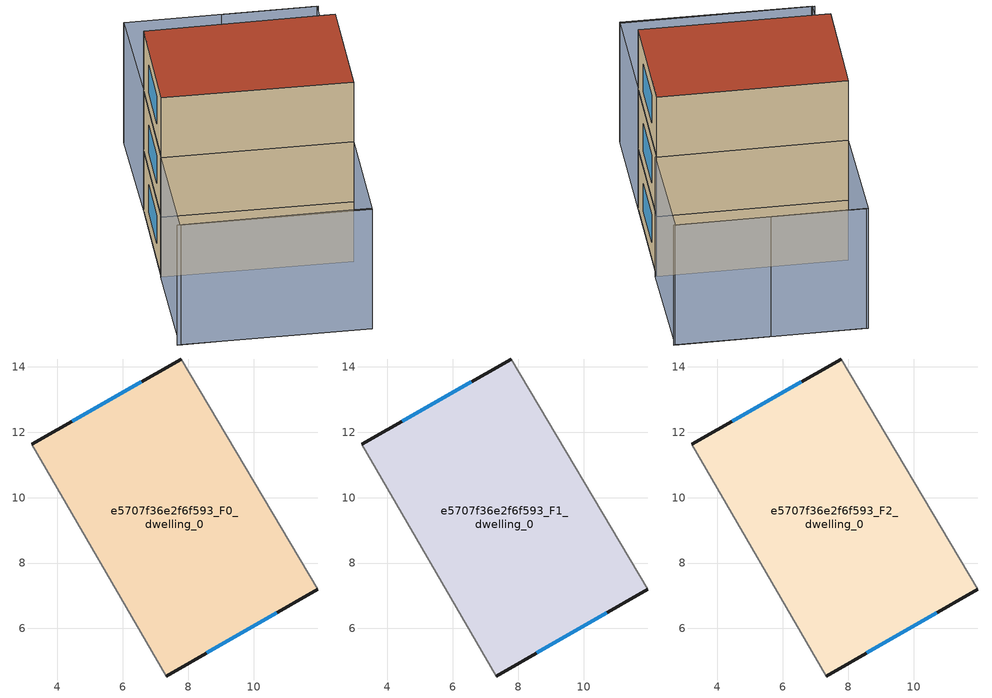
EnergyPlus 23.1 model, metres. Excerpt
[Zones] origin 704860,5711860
e5707f36e2f6f593_F0_dwelling_0
 floor ground (EU_floor_Construction): 7.79,14.24 11.96,7.19 7.32,4.54 3.21,11.64 z0
 wall outside (EU_wall_Construction): 7.79,14.24 3.21,11.64 / 7.32,4.54 11.96,7.19 z0:3
 wall adiabatic (EU_wall_Construction): 11.96,7.19 7.79,14.24 / 3.21,11.64 7.32,4.54 z0:3
 window (EU_Window_Construction): 6.56,13.54 4.45,12.34 / 8.57,5.26 10.71,6.48 z0.81:2.19
e5707f36e2f6f593_F1_dwelling_0
 floor to e5707f36e2f6f593_F0_dwelling_0 (EU_floor_Construction): 7.79,14.24 11.96,7.19 7.32,4.54 3.21,11.64 z3
 wall outside (EU_wall_Construction): 7.79,14.24 3.21,11.64 / 7.32,4.54 11.96,7.19 z3:6
 wall adiabatic (EU_wall_Construction): 11.96,7.19 7.79,14.24 / 3.21,11.64 7.32,4.54 z3:6
 window (EU_Window_Construction): 6.56,13.54 4.45,12.34 / 8.57,5.26 10.71,6.48 z3.81:5.19
e5707f36e2f6f593_F2_dwelling_0
 floor to e5707f36e2f6f593_F1_dwelling_0 (EU_floor_Construction): 7.79,14.24 11.96,7.19 7.32,4.54 3.21,11.64 z6
 wall outside (EU_wall_Construction): 7.79,14.24 3.21,11.64 / 7.32,4.54 11.96,7.19 z6:9
 wall adiabatic (EU_wall_Construction): 11.96,7.19 7.79,14.24 / 3.21,11.64 7.32,4.54 z6:9
 window (EU_Window_Construction): 6.56,13.54 4.45,12.34 / 8.57,5.26 10.71,6.48 z6.81:8.19
 roof outside (EU_roof_Construction): 11.96,7.19 7.79,14.24 3.21,11.64 7.32,4.54 z9
shading: -1.47,9.09 2.79,1.95 / 16.66,9.81 12.47,16.9 / 3.2,11.67 7.32,4.54 / 7.32,4.54 2.71,1.88 / 2.71,1.88 -1.41,9 / -1.41,9 3.2,11.67 / 12.43,16.98 16.63,9.86 / 16.63,9.86 11.99,7.13 / 11.99,7.13 7.79,14.24 / 7.79,14.24 12.43,16.98 z0:6
[Building]
EU S2 Campaign: North Axis=0; Terrain=City; Solar Distribution=FullExterior
[Site:Location]
London: Latitude=51.5; Longitude=-0.5; Time Zone=0; Elevation=25
[SizingPeriod:WeatherFileDays]
AnnualSizingPeriod: Begin Month=1; Begin Day of Month=1; End Month=12; End Day of Month=31; Day of Week for Start Day=Monday; Use Weather File Daylight Saving Period=No; Use Weather File Rain and Snow Indicators=No
[MATERIAL]
EU_InternalMass_Material: Roughness=MediumRough; Thickness=0.1; Conductivity=1; Density=1800; Specific Heat=900; Thermal Absorptance=0.9; Solar Absorptance=0.7; Visible Absorptance=0.7
[MATERIAL:NOMASS] Roughness=MediumRough; Thermal Absorptance=0.9; Solar Absorptance=0.7; Visible Absorptance=0.7
Name | Thermal Resistance
EU_wall_NoMass | 0.555556
EU_roof_NoMass | 0.510204
EU_floor_NoMass | 1.68919
[WINDOWMATERIAL:SIMPLEGLAZINGSYSTEM]
EU_Window_SimpleGlazing: UFactor=3.96; Solar Heat Gain Coefficient=0.85; Visible Transmittance=0.85
[CONSTRUCTION]
EU_wall_Construction: EU_wall_NoMass
EU_roof_Construction: EU_roof_NoMass
EU_floor_Construction: EU_floor_NoMass
EU_Window_Construction: EU_Window_SimpleGlazing
EU_InternalMass_Construction: EU_InternalMass_Material
[ZONE] Type=1; Multiplier=1; Ceiling Height=autocalculate; Volume=130.337; Floor Area=autocalculate; Part of Total Floor Area=Yes
e5707f36e2f6f593_F0_dwelling_0; e5707f36e2f6f593_F1_dwelling_0; e5707f36e2f6f593_F2_dwelling_0
[INTERNALMASS] Construction=EU_InternalMass_Construction; Surface Area=43.4457
Name | Zone or ZoneList
e5707f36e2f6f593_F0_dwelling_0_EU_InternalMass | e5707f36e2f6f593_F0_dwelling_0
e5707f36e2f6f593_F1_dwelling_0_EU_InternalMass | e5707f36e2f6f593_F1_dwelling_0
e5707f36e2f6f593_F2_dwelling_0_EU_InternalMass | e5707f36e2f6f593_F2_dwelling_0
[OTHEREQUIPMENT] Fuel Type=Electricity; Design Level Calculation Method=Watts/Area; Power per Zone Floor Area=1; Fraction Latent=0; Fraction Radiant=0; Fraction Lost=0; Carbon Dioxide Generation Rate=0; EndUse Subcategory=EU_Step8_InternalGains
Name | Zone or ZoneList or Space or SpaceList | Schedule
EU_Step8_InternalGain_e5707f36e2f6f593_F0_dwelling_0_f000 | e5707f36e2f6f593_F0_dwelling_0 | EU_Step8_GainSchedule_e5707f36e2f6f593_F0_dwelling_0_f000
EU_Step8_InternalGain_e5707f36e2f6f593_F1_dwelling_0_f000 | e5707f36e2f6f593_F1_dwelling_0 | EU_Step8_GainSchedule_e5707f36e2f6f593_F1_dwelling_0_f000
EU_Step8_InternalGain_e5707f36e2f6f593_F2_dwelling_0_f000 | e5707f36e2f6f593_F2_dwelling_0 | EU_Step8_GainSchedule_e5707f36e2f6f593_F2_dwelling_0_f000
[ZONEVENTILATION:DESIGNFLOWRATE] Schedule=EU_AlwaysOn; Design Flow Rate Calculation Method=AirChanges/Hour; Air Changes per Hour=0.48; Ventilation Type=Natural; Fan Pressure Rise=0; Fan Total Efficiency=1; Constant Term Coefficient=1; Temperature Term Coefficient=0; Velocity Term Coefficient=0; Velocity Squared Term Coefficient=0; Minimum Indoor Temperature=-100; Maximum Indoor Temperature=100; Delta Temperature=-100; Minimum Outdoor Temperature=-100; Maximum Outdoor Temperature=100; Maximum Wind Speed=40
Name | Zone or ZoneList or Space or SpaceList
EU_ConstantAir_e5707f36e2f6f593_F0_dwelling_0 | e5707f36e2f6f593_F0_dwelling_0
EU_ConstantAir_e5707f36e2f6f593_F1_dwelling_0 | e5707f36e2f6f593_F1_dwelling_0
EU_ConstantAir_e5707f36e2f6f593_F2_dwelling_0 | e5707f36e2f6f593_F2_dwelling_0
[HVACTEMPLATE:THERMOSTAT] Constant Heating Setpoint=20; Constant Cooling Setpoint=50
EU_HeatOnly_e5707f36e2f6f593_F0_dwelling_0; EU_HeatOnly_e5707f36e2f6f593_F1_dwelling_0; EU_HeatOnly_e5707f36e2f6f593_F2_dwelling_0
[HVACTEMPLATE:ZONE:IDEALLOADSAIRSYSTEM] System Availability Schedule=EU_AlwaysOn; Maximum Heating Supply Air Temperature=50; Minimum Cooling Supply Air Temperature=13; Maximum Heating Supply Air Humidity Ratio=0.0156; Minimum Cooling Supply Air Humidity Ratio=0.0077; Heating Limit=NoLimit; Cooling Limit=NoLimit; Heating Availability Schedule=EU_AlwaysOn; Cooling Availability Schedule=EU_CoolingOff; Dehumidification Control Type=ConstantSensibleHeatRatio; Cooling Sensible Heat Ratio=0.7; Dehumidification Setpoint=60; Humidification Control Type=None; Humidification Setpoint=30; Outdoor Air Method=None; Outdoor Air Flow Rate per Person=0.00944; Outdoor Air Flow Rate per Zone Floor Area=0; Outdoor Air Flow Rate per Zone=0; Demand Controlled Ventilation Type=None; Outdoor Air Economizer Type=NoEconomizer; Heat Recovery Type=None; Sensible Heat Recovery Effectiveness=0.7; Latent Heat Recovery Effectiveness=0.65
Name | Template Thermostat
e5707f36e2f6f593_F0_dwelling_0 | EU_HeatOnly_e5707f36e2f6f593_F0_dwelling_0
e5707f36e2f6f593_F1_dwelling_0 | EU_HeatOnly_e5707f36e2f6f593_F1_dwelling_0
e5707f36e2f6f593_F2_dwelling_0 | EU_HeatOnly_e5707f36e2f6f593_F2_dwelling_0
[SIZING:ZONE] Zone Cooling Design Supply Air Temperature Input Method=SupplyAirTemperature; Zone Cooling Design Supply Air Temperature=13; Zone Heating Design Supply Air Temperature Input Method=SupplyAirTemperature; Zone Heating Design Supply Air Temperature=50; Zone Cooling Design Supply Air Humidity Ratio=0.008; Zone Heating Design Supply Air Humidity Ratio=0.008; Cooling Design Air Flow Method=DesignDay; Cooling Design Air Flow Rate=0; Cooling Minimum Air Flow per Zone Floor Area=0.000762; Cooling Minimum Air Flow=0; Cooling Minimum Air Flow Fraction=0.2; Heating Design Air Flow Method=DesignDay; Heating Design Air Flow Rate=0; Heating Maximum Air Flow per Zone Floor Area=0.002032; Heating Maximum Air Flow=0.141576; Heating Maximum Air Flow Fraction=0.3; Account for Dedicated Outdoor Air System=No; Dedicated Outdoor Air System Control Strategy=NeutralSupplyAir; Dedicated Outdoor Air Low Setpoint Temperature for Design=autosize; Dedicated Outdoor Air High Setpoint Temperature for Design=autosize; Zone Load Sizing Method=Sensible Load Only No Latent Load; Zone Latent Cooling Design Supply Air Humidity Ratio Input Method=HumidityRatioDifference; Zone Cooling Design Supply Air Humidity Ratio Difference=0.005; Zone Latent Heating Design Supply Air Humidity Ratio Input Method=HumidityRatioDifference; Zone Humidification Design Supply Air Humidity Ratio Difference=0.005
e5707f36e2f6f593_F0_dwelling_0; e5707f36e2f6f593_F1_dwelling_0; e5707f36e2f6f593_F2_dwelling_0
[SCHEDULE:CONSTANT]
Name | Hourly Value
EU_AlwaysOn | 1
EU_CoolingOff | 0
[SCHEDULE:FILE] Column Number=1; Rows to Skip at Top=0; Number of Hours of Data=8760; Column Separator=Comma; Interpolate to Timestep=No; Minutes per Item=60; Adjust Schedule for Daylight Savings=Yes
Name | File
EU_Step8_GainSchedule_e5707f36e2f6f593_F0_dwelling_0_f000 | ../../schedules/e5707f36e2f6f593/e5707f36e2f6f593_F0_dwelling_0_f000_gain.csv
EU_Step8_GainSchedule_e5707f36e2f6f593_F1_dwelling_0_f000 | ../../schedules/e5707f36e2f6f593/e5707f36e2f6f593_F1_dwelling_0_f000_gain.csv
EU_Step8_GainSchedule_e5707f36e2f6f593_F2_dwelling_0_f000 | ../../schedules/e5707f36e2f6f593/e5707f36e2f6f593_F2_dwelling_0_f000_gain.csv
